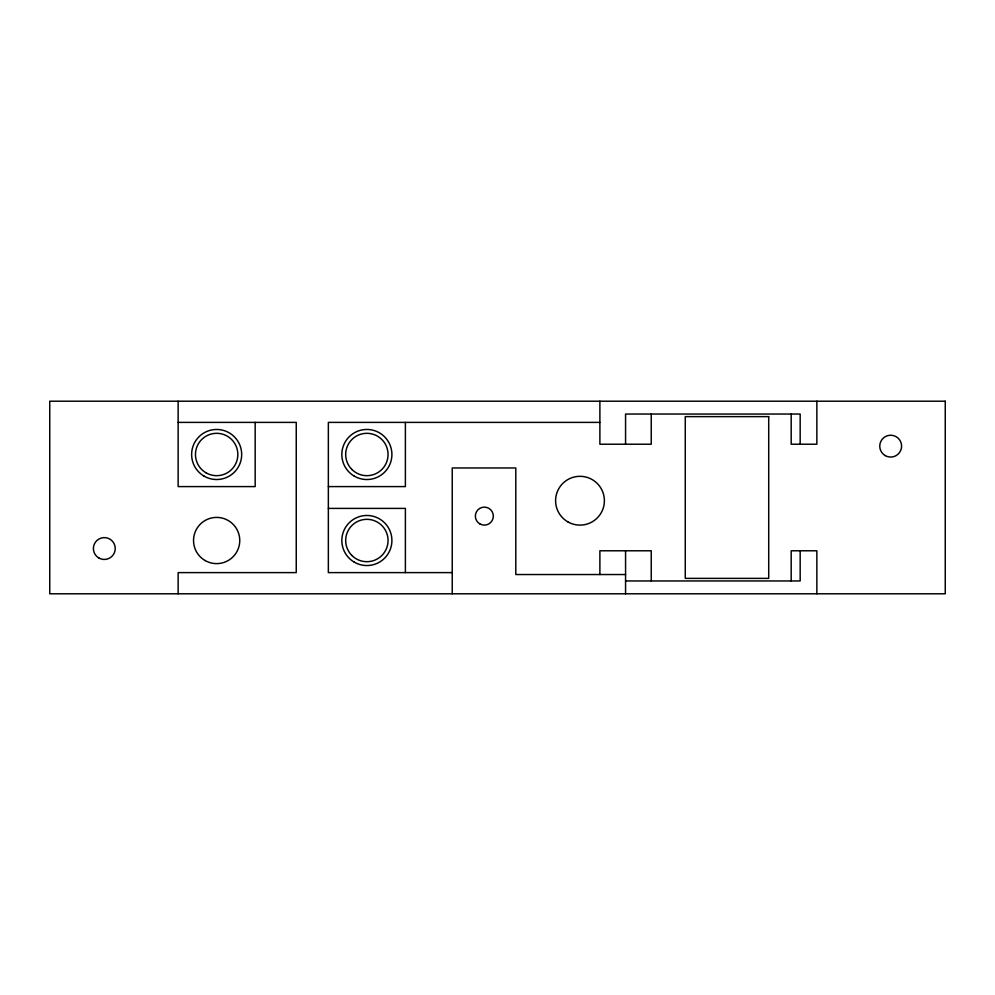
<?xml version="1.0" encoding="UTF-8"?>
<svg xmlns="http://www.w3.org/2000/svg" width="995" height="995" viewBox="0 0 995 995"><rect width="100%" height="100%" fill="white"/><g stroke="black" fill="none" stroke-linecap="round" stroke-linejoin="round"><path stroke-width="1.49" d="M178.142 422.39L296.249 422.39L296.249 572.61L178.142 572.61L178.142 593.791M599.885 422.39L328.35 422.39L328.35 572.61L452.24 572.61M328.35 486.592L405.388 486.592L405.388 422.39M328.35 508.408L405.388 508.408L405.388 572.61M625.569 574.538L515.796 574.538L515.796 467.973L452.24 467.973L452.24 593.791M625.569 580.956L800.167 580.956L800.167 550.782M816.858 401.209L816.858 444.218L791.187 444.218L791.187 414.044M816.858 593.791L816.858 550.782L791.187 550.782L791.187 580.956M800.167 444.218L800.167 414.044L625.569 414.044L625.569 444.218M651.24 414.044L651.24 444.218L599.885 444.218L599.885 401.209M651.24 580.956L651.24 550.782L599.885 550.782L599.885 574.538M625.569 550.782L625.569 593.791M255.168 422.39L255.168 486.592L178.142 486.592L178.142 401.209M945.25 401.209L49.75 401.209L49.75 593.791L945.25 593.791L945.25 401.209M768.712 416.619L685.269 416.619L685.269 578.381L768.712 578.381L768.712 416.619M885.227 455.598A10.908 10.908 0 0 0 901.594 446.146A10.908 10.908 0 0 0 885.227 436.693A10.908 10.908 0 0 0 885.227 455.598M98.853 557.984A10.908 10.908 0 0 0 115.233 548.531A10.908 10.908 0 0 0 98.853 539.079A10.908 10.908 0 0 0 98.853 557.984M567.797 521.84A24.39 24.39 0 0 0 604.388 500.709A24.39 24.39 0 0 0 567.797 479.59A24.39 24.39 0 0 0 567.797 521.84M206.064 472.836A21.181 21.181 0 0 0 237.842 454.491A21.181 21.181 0 0 0 206.064 436.146A21.181 21.181 0 0 0 206.064 472.836M205.094 560.521A23.109 23.109 0 0 0 239.758 540.509A23.109 23.109 0 0 0 205.094 520.497A23.109 23.109 0 0 0 205.094 560.521M351.882 469.466A21.181 21.181 0 0 0 387.329 459.976A21.181 21.181 0 0 0 361.384 434.031A21.181 21.181 0 0 0 351.882 469.466M351.882 555.484A21.181 21.181 0 0 0 387.329 545.994A21.181 21.181 0 0 0 361.384 520.049A21.181 21.181 0 0 0 351.882 555.484M204.137 476.17A25.037 25.037 0 0 0 241.685 454.491A25.037 25.037 0 0 0 204.137 432.813A25.037 25.037 0 0 0 204.137 476.17M354.344 476.17A25.037 25.037 0 0 0 391.906 454.491A25.037 25.037 0 0 0 354.344 432.813A25.037 25.037 0 0 0 354.344 476.17M354.344 562.187A25.037 25.037 0 0 0 391.906 540.509A25.037 25.037 0 0 0 354.344 518.83A25.037 25.037 0 0 0 354.344 562.187M479.851 523.905A8.992 8.992 0 0 0 493.333 516.119A8.992 8.992 0 0 0 479.851 508.333A8.992 8.992 0 0 0 479.851 523.905"/></g></svg>
